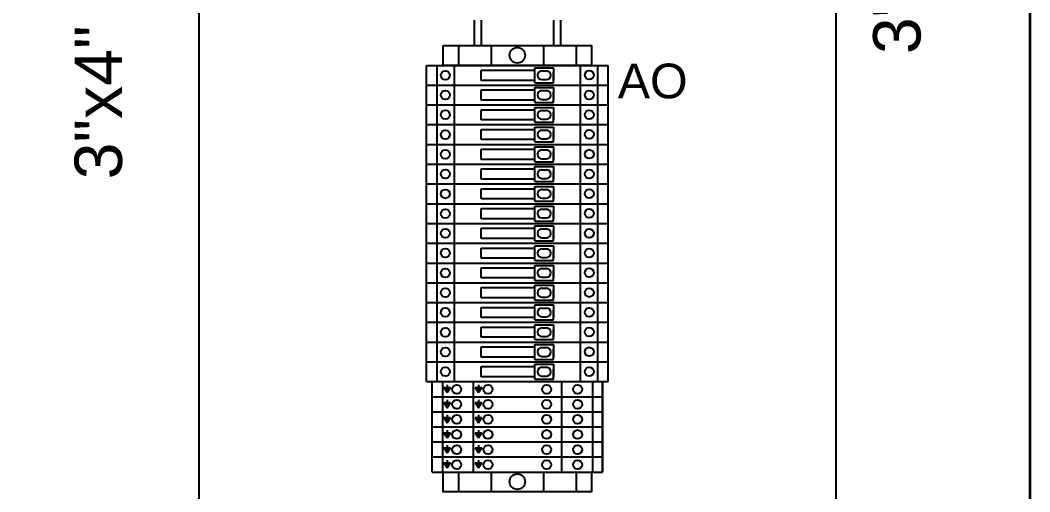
# Paper-space layout '2 DOOR PANEL LAYOUT - A1 Sheet' of a CAD drawing. Extents: x 50 to 825, y 22 to 486.
# Drawn here: x 580.3 to 633.5, y 302.3 to 327.2 of the extents above; entities that cross this region are included whole.
import ezdxf
from ezdxf.enums import TextEntityAlignment as Align

# ---------------------------------------------------------------- set-up
doc = ezdxf.new("R2010")
doc.units = 0
for name, color, linetype, lineweight in [('N-ANNO-TEXT', 2, 'Continuous', 18), ('N-EQPM', 3, 'Continuous', 25), ('N-PANL', 4, 'Continuous', 35)]:
    doc.layers.add(name, color=color, linetype=linetype, lineweight=lineweight)
doc.styles.add('_CGS_2-5_NOTES', font='arial.ttf', dxfattribs={"height": 2.5})
doc.styles.add('T1_2_5', font='arial.ttf', dxfattribs={"height": 2.5})

psp = doc.layouts.new('2 DOOR PANEL LAYOUT - A1 Sheet')

# ---------------------------------------------------------------- hatches: boundary and pattern name
at = {"layer": 'N-EQPM'}
for points in [[(602.766, 307.545), (602.941, 307.817), (602.59, 307.817)], [(604.415, 307.545), (604.591, 307.817), (604.24, 307.817)], [(602.766, 306.751), (602.941, 307.023), (602.59, 307.023)], [(604.415, 306.751), (604.591, 307.023), (604.24, 307.023)], [(602.766, 305.957), (602.941, 306.229), (602.59, 306.229)], [(604.415, 305.957), (604.591, 306.229), (604.24, 306.229)], [(602.766, 305.164), (602.941, 305.435), (602.59, 305.435)], [(604.415, 305.164), (604.591, 305.435), (604.24, 305.435)], [(602.766, 304.37), (602.941, 304.641), (602.59, 304.641)], [(604.415, 304.37), (604.591, 304.641), (604.24, 304.641)], [(602.766, 303.576), (602.941, 303.847), (602.59, 303.847)], [(604.415, 303.576), (604.591, 303.847), (604.24, 303.847)]]:
    psp.add_hatch(color=256, dxfattribs=at).paths.add_polyline_path(points)

# ---------------------------------------------------------------- linework, layer by layer
for p, q in [((589.667, 408.591), (589.667, 252.35)), ((623.247, 408.591), (623.247, 252.35)), ((604.179, 327.163), (604.179, 325.824)), ((604.545, 327.163), (604.545, 325.824)), ((608.368, 327.163), (608.368, 325.824)), ((608.734, 327.163), (608.734, 325.824)), ((603.349, 325.824), (603.349, 324.783)), ((605.069, 325.824), (605.069, 324.783)), ((607.844, 325.824), (607.844, 324.783)), ((609.564, 325.824), (609.564, 324.783)), ((602.211, 324.783), (602.211, 323.742)), ((603.122, 324.783), (603.122, 323.742)), ((607.386, 324.655), (608.356, 324.655)), ((607.386, 323.871), (607.386, 324.655)), ((608.356, 324.655), (608.356, 324.119)), ((604.557, 324.53), (607.386, 324.53)), ((604.557, 323.995), (604.557, 324.53)), ((607.745, 324.494), (607.997, 324.494)), ((608.356, 324.53), (608.356, 323.995)), ((608.356, 323.871), (608.356, 324.406)), ((602.211, 323.742), (602.211, 322.701)), ((603.122, 323.742), (603.122, 322.701)), ((607.386, 323.995), (604.557, 323.995)), ((607.386, 323.871), (608.356, 323.871)), ((607.386, 323.614), (608.356, 323.614)), ((607.386, 322.829), (607.386, 323.614)), ((607.745, 324.032), (607.997, 324.032)), ((608.356, 323.614), (608.356, 323.078)), ((604.557, 323.489), (607.386, 323.489)), ((604.557, 322.954), (604.557, 323.489)), ((607.745, 323.453), (607.997, 323.453)), ((608.356, 323.489), (608.356, 322.954)), ((608.356, 322.829), (608.356, 323.365)), ((602.211, 322.701), (602.211, 321.66)), ((603.122, 322.701), (603.122, 321.66)), ((607.386, 322.954), (604.557, 322.954)), ((607.386, 322.829), (608.356, 322.829)), ((607.386, 322.572), (608.356, 322.572)), ((607.386, 321.788), (607.386, 322.572)), ((607.745, 322.99), (607.997, 322.99)), ((608.356, 322.572), (608.356, 322.037)), ((604.557, 322.448), (607.386, 322.448)), ((604.557, 321.913), (604.557, 322.448)), ((607.745, 322.411), (607.997, 322.411)), ((607.745, 321.949), (607.997, 321.949)), ((608.356, 322.448), (608.356, 321.913)), ((608.356, 321.788), (608.356, 322.323)), ((602.211, 321.66), (602.211, 320.619)), ((603.122, 321.66), (603.122, 320.619)), ((607.386, 321.913), (604.557, 321.913)), ((604.557, 321.407), (607.386, 321.407)), ((604.557, 320.872), (604.557, 321.407)), ((607.386, 321.788), (608.356, 321.788)), ((607.386, 321.531), (608.356, 321.531)), ((607.386, 320.747), (607.386, 321.531)), ((608.356, 321.531), (608.356, 320.996)), ((608.356, 321.407), (608.356, 320.872)), ((607.386, 320.872), (604.557, 320.872)), ((607.745, 321.37), (607.997, 321.37)), ((607.745, 320.908), (607.997, 320.908)), ((608.356, 320.747), (608.356, 321.282)), ((602.211, 320.619), (602.211, 319.577)), ((603.122, 320.619), (603.122, 319.577)), ((604.557, 320.366), (607.386, 320.366)), ((604.557, 319.83), (604.557, 320.366)), ((607.386, 320.747), (608.356, 320.747)), ((607.386, 320.49), (608.356, 320.49)), ((607.386, 319.706), (607.386, 320.49)), ((608.356, 320.49), (608.356, 319.955)), ((608.356, 320.366), (608.356, 319.83)), ((607.386, 319.83), (604.557, 319.83)), ((607.745, 320.329), (607.997, 320.329)), ((607.745, 319.867), (607.997, 319.867)), ((608.356, 319.706), (608.356, 320.241)), ((602.211, 319.577), (602.211, 318.536)), ((603.122, 319.577), (603.122, 318.536)), ((604.557, 319.325), (607.386, 319.325)), ((604.557, 318.789), (604.557, 319.325)), ((607.386, 319.706), (608.356, 319.706)), ((607.386, 319.449), (608.356, 319.449)), ((607.386, 318.665), (607.386, 319.449)), ((607.745, 319.288), (607.997, 319.288)), ((608.356, 319.449), (608.356, 318.914)), ((608.356, 319.325), (608.356, 318.789)), ((607.386, 318.789), (604.557, 318.789)), ((607.745, 318.826), (607.997, 318.826)), ((608.356, 318.665), (608.356, 319.2)), ((602.211, 318.536), (602.211, 317.495)), ((603.122, 318.536), (603.122, 317.495)), ((604.557, 318.283), (607.386, 318.283)), ((604.557, 317.748), (604.557, 318.283)), ((607.386, 318.665), (608.356, 318.665)), ((607.386, 318.408), (608.356, 318.408)), ((607.386, 317.624), (607.386, 318.408)), ((607.745, 318.247), (607.997, 318.247)), ((608.356, 318.408), (608.356, 317.873)), ((608.356, 318.283), (608.356, 317.748)), ((607.386, 317.748), (604.557, 317.748)), ((607.745, 317.785), (607.997, 317.785)), ((608.356, 317.624), (608.356, 318.159)), ((602.211, 317.495), (602.211, 316.454)), ((603.122, 317.495), (603.122, 316.454)), ((604.557, 317.242), (607.386, 317.242)), ((604.557, 316.707), (604.557, 317.242)), ((607.386, 317.624), (608.356, 317.624)), ((607.386, 317.367), (608.356, 317.367)), ((607.386, 316.583), (607.386, 317.367)), ((607.745, 317.206), (607.997, 317.206)), ((608.356, 317.367), (608.356, 316.832)), ((608.356, 317.242), (608.356, 316.707)), ((607.386, 316.707), (604.557, 316.707)), ((607.745, 316.744), (607.997, 316.744)), ((608.356, 316.583), (608.356, 317.118)), ((602.211, 316.454), (602.211, 315.413)), ((603.122, 316.454), (603.122, 315.413)), ((604.557, 316.201), (607.386, 316.201)), ((604.557, 315.666), (604.557, 316.201)), ((607.386, 316.583), (608.356, 316.583)), ((607.386, 316.326), (608.356, 316.326)), ((607.386, 315.541), (607.386, 316.326)), ((607.745, 316.165), (607.997, 316.165)), ((608.356, 316.326), (608.356, 315.79)), ((608.356, 316.201), (608.356, 315.666)), ((608.356, 315.541), (608.356, 316.077)), ((607.386, 315.666), (604.557, 315.666)), ((607.745, 315.702), (607.997, 315.702)), ((602.211, 315.413), (602.211, 314.372)), ((603.122, 315.413), (603.122, 314.372)), ((604.557, 315.16), (607.386, 315.16)), ((604.557, 314.625), (604.557, 315.16)), ((607.386, 315.541), (608.356, 315.541)), ((607.386, 315.284), (608.356, 315.284)), ((607.386, 314.5), (607.386, 315.284)), ((607.745, 315.123), (607.997, 315.123)), ((608.356, 315.284), (608.356, 314.749)), ((608.356, 315.16), (608.356, 314.625)), ((608.356, 314.5), (608.356, 315.036)), ((607.386, 314.625), (604.557, 314.625)), ((607.386, 314.5), (608.356, 314.5)), ((607.745, 314.661), (607.997, 314.661)), ((602.211, 314.372), (602.211, 313.331)), ((603.122, 314.372), (603.122, 313.331)), ((604.557, 314.119), (607.386, 314.119)), ((604.557, 313.584), (604.557, 314.119)), ((607.386, 314.243), (608.356, 314.243)), ((607.386, 313.459), (607.386, 314.243)), ((607.745, 314.082), (607.997, 314.082)), ((608.356, 314.243), (608.356, 313.708)), ((608.356, 314.119), (608.356, 313.584)), ((608.356, 313.459), (608.356, 313.994)), ((607.386, 313.584), (604.557, 313.584)), ((607.386, 313.459), (608.356, 313.459)), ((607.745, 313.62), (607.997, 313.62)), ((602.211, 313.331), (602.211, 312.29)), ((603.122, 313.331), (603.122, 312.29)), ((604.557, 313.078), (607.386, 313.078)), ((604.557, 312.542), (604.557, 313.078)), ((607.386, 313.202), (608.356, 313.202)), ((607.386, 312.418), (607.386, 313.202)), ((607.745, 313.041), (607.997, 313.041)), ((608.356, 313.202), (608.356, 312.667)), ((608.356, 313.078), (608.356, 312.542)), ((608.356, 312.418), (608.356, 312.953)), ((607.386, 312.542), (604.557, 312.542)), ((607.386, 312.418), (608.356, 312.418)), ((607.745, 312.579), (607.997, 312.579)), ((602.211, 312.29), (602.211, 311.248)), ((603.122, 312.29), (603.122, 311.248)), ((604.557, 312.037), (607.386, 312.037)), ((604.557, 311.501), (604.557, 312.037)), ((607.386, 312.161), (608.356, 312.161)), ((607.386, 311.377), (607.386, 312.161)), ((607.745, 312), (607.997, 312)), ((608.356, 312.161), (608.356, 311.626)), ((608.356, 312.037), (608.356, 311.501)), ((608.356, 311.377), (608.356, 311.912)), ((607.386, 311.501), (604.557, 311.501)), ((607.386, 311.377), (608.356, 311.377)), ((607.745, 311.538), (607.997, 311.538)), ((602.211, 311.248), (602.211, 310.207)), ((603.122, 311.248), (603.122, 310.207)), ((604.557, 310.995), (607.386, 310.995)), ((604.557, 310.46), (604.557, 310.995)), ((607.386, 311.12), (608.356, 311.12)), ((607.386, 310.336), (607.386, 311.12)), ((607.745, 310.959), (607.997, 310.959)), ((608.356, 311.12), (608.356, 310.585)), ((608.356, 310.995), (608.356, 310.46)), ((608.356, 310.336), (608.356, 310.871)), ((607.386, 310.46), (604.557, 310.46)), ((607.386, 310.336), (608.356, 310.336)), ((607.745, 310.497), (607.997, 310.497)), ((602.211, 310.207), (602.211, 309.166)), ((603.122, 310.207), (603.122, 309.166)), ((604.557, 309.954), (607.386, 309.954)), ((604.557, 309.419), (604.557, 309.954)), ((607.386, 310.079), (608.356, 310.079)), ((607.386, 309.295), (607.386, 310.079)), ((607.745, 309.918), (607.997, 309.918)), ((608.356, 310.079), (608.356, 309.544)), ((608.356, 309.954), (608.356, 309.419)), ((608.356, 309.295), (608.356, 309.83)), ((602.211, 309.166), (602.211, 308.125)), ((603.122, 309.166), (603.122, 308.125)), ((607.386, 309.419), (604.557, 309.419)), ((607.386, 309.295), (608.356, 309.295)), ((607.745, 309.456), (607.997, 309.456)), ((604.557, 308.913), (607.386, 308.913)), ((604.557, 308.378), (604.557, 308.913)), ((607.386, 309.038), (608.356, 309.038)), ((607.386, 308.253), (607.386, 309.038)), ((607.745, 308.877), (607.997, 308.877)), ((608.356, 309.038), (608.356, 308.502)), ((608.356, 308.913), (608.356, 308.378)), ((608.356, 308.253), (608.356, 308.789)), ((602.504, 308.125), (602.504, 307.331)), ((604.135, 308.125), (604.135, 307.331)), ((607.386, 308.378), (604.557, 308.378)), ((607.386, 308.253), (608.356, 308.253)), ((607.745, 308.414), (607.997, 308.414)), ((608.778, 308.125), (608.778, 307.331)), ((610.41, 308.125), (610.41, 307.331)), ((602.59, 307.817), (602.766, 307.545)), ((602.766, 307.545), (602.941, 307.817)), ((604.24, 307.817), (604.415, 307.545)), ((604.415, 307.545), (604.591, 307.817)), ((602.504, 307.331), (602.504, 306.537)), ((604.135, 307.331), (604.135, 306.537)), ((608.778, 307.331), (608.778, 306.537)), ((610.41, 307.331), (610.41, 306.537)), ((602.504, 306.537), (602.504, 305.743)), ((602.59, 307.023), (602.766, 306.751)), ((602.766, 306.751), (602.941, 307.023)), ((604.135, 306.537), (604.135, 305.743)), ((604.24, 307.023), (604.415, 306.751)), ((604.415, 306.751), (604.591, 307.023)), ((608.778, 306.537), (608.778, 305.743)), ((610.41, 306.537), (610.41, 305.743)), ((602.59, 306.229), (602.766, 305.957)), ((602.766, 305.957), (602.941, 306.229)), ((604.24, 306.229), (604.415, 305.957)), ((604.415, 305.957), (604.591, 306.229)), ((602.504, 305.743), (602.504, 304.949)), ((602.59, 305.435), (602.766, 305.164)), ((602.766, 305.164), (602.941, 305.435)), ((604.135, 305.743), (604.135, 304.949)), ((604.24, 305.435), (604.415, 305.164)), ((604.415, 305.164), (604.591, 305.435)), ((608.778, 305.743), (608.778, 304.949)), ((610.41, 305.743), (610.41, 304.949)), ((602.504, 304.949), (602.504, 304.156)), ((604.135, 304.949), (604.135, 304.156)), ((608.778, 304.949), (608.778, 304.156)), ((610.41, 304.949), (610.41, 304.156)), ((602.59, 304.641), (602.766, 304.37)), ((602.766, 304.37), (602.941, 304.641)), ((604.24, 304.641), (604.415, 304.37)), ((604.415, 304.37), (604.591, 304.641)), ((602.504, 304.156), (602.504, 303.362)), ((602.59, 303.847), (602.766, 303.576)), ((602.766, 303.576), (602.941, 303.847)), ((604.135, 304.156), (604.135, 303.362)), ((604.24, 303.847), (604.415, 303.576)), ((604.415, 303.576), (604.591, 303.847)), ((608.778, 304.156), (608.778, 303.362)), ((610.41, 304.156), (610.41, 303.362)), ((603.349, 303.362), (603.349, 302.321)), ((605.069, 303.362), (605.069, 302.321)), ((607.844, 303.362), (607.844, 302.321)), ((609.564, 303.362), (609.564, 302.321))]:
    psp.add_line(p, q, dxfattribs=at)
at = {"layer": 'N-EQPM', "ltscale": 10}
for p, q in [((601.674, 323.742), (601.674, 324.783)), ((601.674, 324.783), (611.239, 324.783)), ((609.791, 323.742), (609.791, 324.783)), ((610.702, 323.742), (610.702, 324.783)), ((611.239, 323.742), (611.239, 324.783)), ((601.674, 323.742), (611.239, 323.742)), ((601.674, 322.701), (601.674, 323.742)), ((601.674, 323.742), (611.239, 323.742)), ((609.791, 322.701), (609.791, 323.742)), ((610.702, 322.701), (610.702, 323.742)), ((611.239, 322.701), (611.239, 323.742)), ((601.674, 322.701), (611.239, 322.701)), ((601.674, 321.66), (601.674, 322.701)), ((601.674, 322.701), (611.239, 322.701)), ((609.791, 321.66), (609.791, 322.701)), ((610.702, 321.66), (610.702, 322.701)), ((611.239, 321.66), (611.239, 322.701)), ((601.674, 321.66), (611.239, 321.66)), ((601.674, 320.619), (601.674, 321.66)), ((601.674, 321.66), (611.239, 321.66)), ((609.791, 320.619), (609.791, 321.66)), ((610.702, 320.619), (610.702, 321.66)), ((611.239, 320.619), (611.239, 321.66)), ((601.674, 320.619), (611.239, 320.619)), ((601.674, 319.577), (601.674, 320.619)), ((601.674, 320.619), (611.239, 320.619)), ((609.791, 319.577), (609.791, 320.619)), ((610.702, 319.577), (610.702, 320.619)), ((611.239, 319.577), (611.239, 320.619)), ((601.674, 319.577), (611.239, 319.577)), ((601.674, 318.536), (601.674, 319.577)), ((601.674, 319.577), (611.239, 319.577)), ((609.791, 318.536), (609.791, 319.577)), ((610.702, 318.536), (610.702, 319.577)), ((611.239, 318.536), (611.239, 319.577)), ((601.674, 318.536), (611.239, 318.536)), ((601.674, 317.495), (601.674, 318.536)), ((601.674, 318.536), (611.239, 318.536)), ((609.791, 317.495), (609.791, 318.536)), ((610.702, 317.495), (610.702, 318.536)), ((611.239, 317.495), (611.239, 318.536)), ((601.674, 317.495), (611.239, 317.495)), ((601.674, 316.454), (601.674, 317.495)), ((601.674, 317.495), (611.239, 317.495)), ((609.791, 316.454), (609.791, 317.495)), ((610.702, 316.454), (610.702, 317.495)), ((611.239, 316.454), (611.239, 317.495)), ((601.674, 316.454), (611.239, 316.454)), ((601.674, 315.413), (601.674, 316.454)), ((601.674, 316.454), (611.239, 316.454)), ((609.791, 315.413), (609.791, 316.454)), ((610.702, 315.413), (610.702, 316.454)), ((611.239, 315.413), (611.239, 316.454)), ((601.674, 315.413), (611.239, 315.413)), ((601.674, 314.372), (601.674, 315.413)), ((601.674, 315.413), (611.239, 315.413)), ((609.791, 314.372), (609.791, 315.413)), ((610.702, 314.372), (610.702, 315.413)), ((611.239, 314.372), (611.239, 315.413)), ((601.674, 314.372), (611.239, 314.372)), ((601.674, 313.331), (601.674, 314.372)), ((601.674, 314.372), (611.239, 314.372)), ((609.791, 313.331), (609.791, 314.372)), ((610.702, 313.331), (610.702, 314.372)), ((611.239, 313.331), (611.239, 314.372)), ((601.674, 313.331), (611.239, 313.331)), ((601.674, 312.29), (601.674, 313.331)), ((601.674, 313.331), (611.239, 313.331)), ((609.791, 312.29), (609.791, 313.331)), ((610.702, 312.29), (610.702, 313.331)), ((611.239, 312.29), (611.239, 313.331)), ((601.674, 312.29), (611.239, 312.29)), ((601.674, 311.248), (601.674, 312.29)), ((601.674, 312.29), (611.239, 312.29)), ((609.791, 311.248), (609.791, 312.29)), ((610.702, 311.248), (610.702, 312.29)), ((611.239, 311.248), (611.239, 312.29)), ((601.674, 311.248), (611.239, 311.248)), ((601.674, 310.207), (601.674, 311.248)), ((601.674, 311.248), (611.239, 311.248)), ((609.791, 310.207), (609.791, 311.248)), ((610.702, 310.207), (610.702, 311.248)), ((611.239, 310.207), (611.239, 311.248)), ((601.674, 310.207), (611.239, 310.207)), ((601.674, 309.166), (601.674, 310.207)), ((601.674, 310.207), (611.239, 310.207)), ((609.791, 309.166), (609.791, 310.207)), ((610.702, 309.166), (610.702, 310.207)), ((611.239, 309.166), (611.239, 310.207)), ((601.674, 309.166), (611.239, 309.166)), ((601.674, 308.125), (601.674, 309.166)), ((601.674, 309.166), (611.239, 309.166)), ((609.791, 308.125), (609.791, 309.166)), ((610.702, 308.125), (610.702, 309.166)), ((611.239, 308.125), (611.239, 309.166)), ((601.674, 308.125), (611.239, 308.125)), ((601.967, 307.331), (601.967, 308.125)), ((601.967, 308.125), (610.947, 308.125)), ((610.947, 308.125), (610.947, 307.331)), ((610.947, 307.331), (610.947, 308.125)), ((601.967, 307.331), (610.947, 307.331)), ((601.967, 306.537), (601.967, 307.331)), ((601.967, 307.331), (610.947, 307.331)), ((610.947, 307.331), (610.947, 306.537)), ((610.947, 306.537), (610.947, 307.331)), ((601.967, 305.743), (601.967, 306.537)), ((601.967, 306.537), (610.947, 306.537)), ((601.967, 306.537), (610.947, 306.537)), ((610.947, 306.537), (610.947, 305.743)), ((610.947, 305.743), (610.947, 306.537)), ((601.967, 305.743), (610.947, 305.743)), ((601.967, 304.949), (601.967, 305.743)), ((601.967, 305.743), (610.947, 305.743)), ((610.947, 305.743), (610.947, 304.949)), ((610.947, 304.949), (610.947, 305.743)), ((601.967, 304.949), (610.947, 304.949)), ((601.967, 304.156), (601.967, 304.949)), ((601.967, 304.949), (610.947, 304.949)), ((610.947, 304.949), (610.947, 304.156)), ((610.947, 304.156), (610.947, 304.949)), ((601.967, 303.362), (601.967, 304.156)), ((601.967, 304.156), (610.947, 304.156)), ((601.967, 304.156), (610.947, 304.156)), ((610.947, 304.156), (610.947, 303.362)), ((610.947, 303.362), (610.947, 304.156)), ((601.967, 303.362), (610.947, 303.362))]:
    psp.add_line(p, q, dxfattribs=at)
at = {"layer": 'N-EQPM'}
for points in [[(602.552, 325.824), (610.361, 325.824), (610.361, 324.783), (602.552, 324.783)], [(602.552, 303.362), (610.361, 303.362), (610.361, 302.321), (602.552, 302.321)]]:
    psp.add_lwpolyline(points, close=True, dxfattribs=at)
for points in [[(602.59, 307.817), (602.941, 307.817)], [(602.766, 307.955), (602.766, 307.817)], [(604.24, 307.817), (604.591, 307.817)], [(604.415, 307.955), (604.415, 307.817)], [(602.766, 307.161), (602.766, 307.023)], [(604.415, 307.161), (604.415, 307.023)], [(602.59, 307.023), (602.941, 307.023)], [(604.24, 307.023), (604.591, 307.023)], [(602.59, 306.229), (602.941, 306.229)], [(602.766, 306.367), (602.766, 306.229)], [(604.24, 306.229), (604.591, 306.229)], [(604.415, 306.367), (604.415, 306.229)], [(602.59, 305.435), (602.941, 305.435)], [(602.766, 305.573), (602.766, 305.435)], [(604.24, 305.435), (604.591, 305.435)], [(604.415, 305.573), (604.415, 305.435)], [(602.59, 304.641), (602.941, 304.641)], [(602.766, 304.78), (602.766, 304.641)], [(604.24, 304.641), (604.591, 304.641)], [(604.415, 304.78), (604.415, 304.641)], [(602.59, 303.847), (602.941, 303.847)], [(602.766, 303.986), (602.766, 303.847)], [(604.24, 303.847), (604.591, 303.847)], [(604.415, 303.986), (604.415, 303.847)]]:
    psp.add_lwpolyline(points, dxfattribs=at)
for centre, radius in [((606.457, 325.317), 0.41), ((602.666, 324.263), 0.237), ((610.247, 324.27), 0.237), ((602.666, 323.221), 0.237), ((610.247, 323.229), 0.237), ((602.666, 322.18), 0.237), ((610.247, 322.188), 0.237), ((602.666, 321.139), 0.237), ((610.247, 321.147), 0.237), ((602.666, 320.098), 0.237), ((610.247, 320.106), 0.237), ((602.666, 319.057), 0.237), ((610.247, 319.064), 0.237), ((602.666, 318.016), 0.237), ((610.247, 318.023), 0.237), ((602.666, 316.975), 0.237), ((610.247, 316.982), 0.237), ((602.666, 315.934), 0.237), ((610.247, 315.941), 0.237), ((602.666, 314.892), 0.237), ((610.247, 314.9), 0.237), ((602.666, 313.851), 0.237), ((610.247, 313.859), 0.237), ((602.666, 312.81), 0.237), ((610.247, 312.818), 0.237), ((602.666, 311.769), 0.237), ((610.247, 311.776), 0.237), ((602.666, 310.728), 0.237), ((610.247, 310.735), 0.237), ((602.666, 309.687), 0.237), ((610.247, 309.694), 0.237), ((602.666, 308.646), 0.237), ((610.247, 308.653), 0.237), ((603.264, 307.721), 0.237), ((604.914, 307.721), 0.237), ((607.999, 307.721), 0.237), ((609.631, 307.721), 0.237), ((603.264, 306.927), 0.237), ((604.914, 306.927), 0.237), ((607.999, 306.927), 0.237), ((609.631, 306.927), 0.237), ((603.264, 306.133), 0.237), ((604.914, 306.133), 0.237), ((607.999, 306.133), 0.237), ((609.631, 306.133), 0.237), ((603.264, 305.339), 0.237), ((604.914, 305.339), 0.237), ((607.999, 305.339), 0.237), ((609.631, 305.339), 0.237), ((603.264, 304.545), 0.237), ((604.914, 304.545), 0.237), ((607.999, 304.545), 0.237), ((609.631, 304.545), 0.237), ((603.264, 303.751), 0.237), ((604.914, 303.751), 0.237), ((607.999, 303.751), 0.237), ((609.631, 303.751), 0.237), ((606.457, 302.854), 0.41)]:
    psp.add_circle(centre, radius, dxfattribs=at)
for centre, start, end in [((607.745, 324.263), 90, 270), ((607.997, 324.263), 270, 90), ((607.745, 323.221), 90, 270), ((607.997, 323.221), 270, 90), ((607.745, 322.18), 90, 270), ((607.997, 322.18), 270, 90), ((607.745, 321.139), 90, 270), ((607.997, 321.139), 270, 90), ((607.745, 320.098), 90, 270), ((607.997, 320.098), 270, 90), ((607.745, 319.057), 90, 270), ((607.997, 319.057), 270, 90), ((607.745, 318.016), 90, 270), ((607.997, 318.016), 270, 90), ((607.745, 316.975), 90, 270), ((607.997, 316.975), 270, 90), ((607.745, 315.934), 90, 270), ((607.997, 315.934), 270, 90), ((607.745, 314.892), 90, 270), ((607.997, 314.892), 270, 90), ((607.745, 313.851), 90, 270), ((607.997, 313.851), 270, 90), ((607.745, 312.81), 90, 270), ((607.997, 312.81), 270, 90), ((607.745, 311.769), 90, 270), ((607.997, 311.769), 270, 90), ((607.745, 310.728), 90, 270), ((607.997, 310.728), 270, 90), ((607.745, 309.687), 90, 270), ((607.997, 309.687), 270, 90), ((607.745, 308.646), 90, 270), ((607.997, 308.646), 270, 90)]:
    psp.add_arc(centre, 0.231, start, end, dxfattribs=at)
at = {"layer": 'N-PANL'}
psp.add_line((633.467, 451.061), (633.467, 261.091), dxfattribs=at)
psp.add_lwpolyline([(403.716, 451.061), (633.467, 451.061), (633.467, 252.35), (403.716, 252.35)], close=True, dxfattribs=at)

# ---------------------------------------------------------------- texts
at = {"layer": 'N-ANNO-TEXT', "style": 'T1_2_5'}
psp.add_text('AO', height=1.825, dxfattribs=at).set_placement((613.591, 323.963), align=Align.MIDDLE_CENTER)
at = {"layer": 'N-ANNO-TEXT', "char_height": 2.5, "width": 38.59036, "attachment_point": 5, "rotation": 90, "style": '_CGS_2-5_NOTES'}
for s, insert in [('3"x4" WIREWAY (FIELD)', (584.747, 338.45)), ('3"x4" WIREWAY (INTERNAL)', (628.917, 338.45))]:
    psp.add_mtext(s, dxfattribs=dict(at, insert=insert))

doc.saveas('drawing.dxf')
